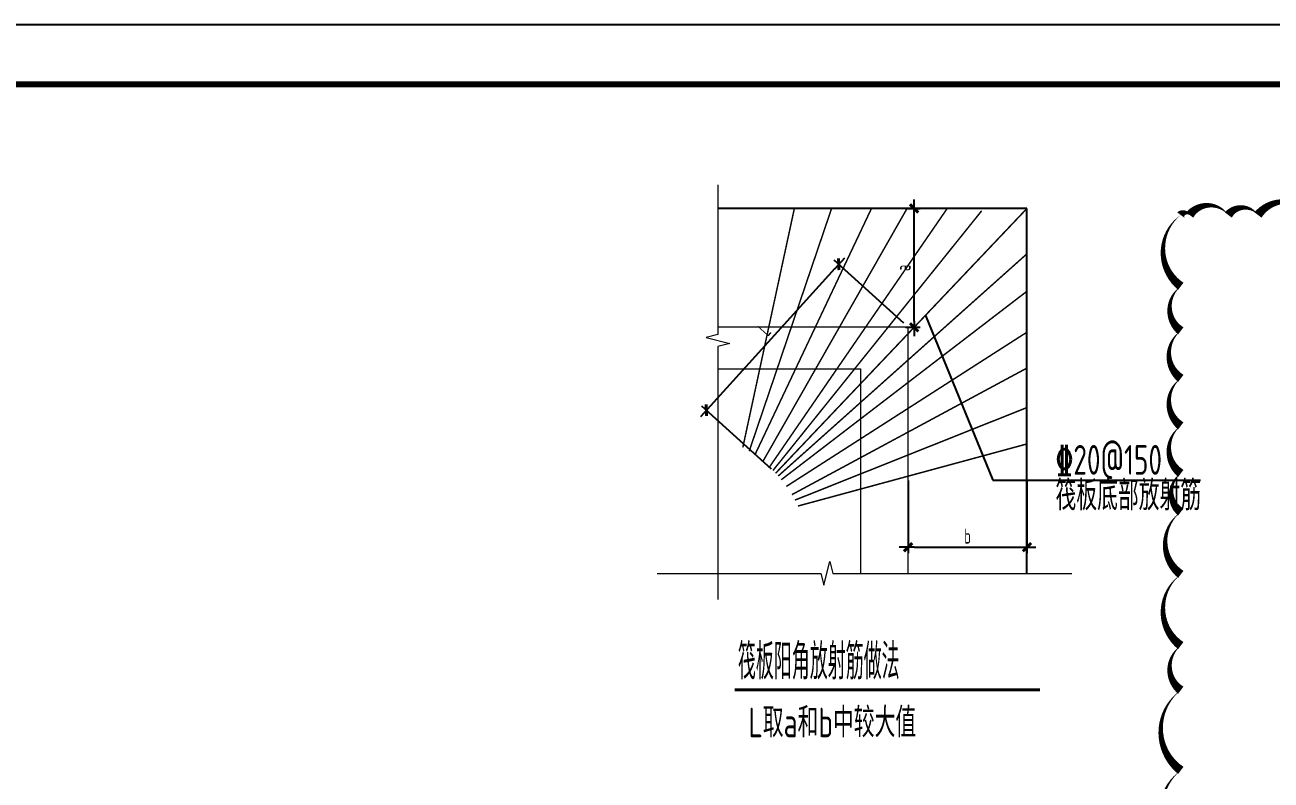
# Model space of a CAD drawing. Extents: x 5874492 to 7194610, y -939842 to -279257.
# Drawn here: x 6106442 to 6127412, y -548021 to -535309 of the extents above; entities that cross this region are included whole.
import ezdxf
from ezdxf.enums import TextEntityAlignment as Align

# ---------------------------------------------------------------- set-up
doc = ezdxf.new("R2010")
doc.units = 0
doc.header["$LTSCALE"] = 1000
doc.layers.add('$AUDIT_BAD_LAYER4', color=7, linetype='Continuous')
doc.layers.add('Y-云图图框', color=7, linetype='Continuous')
for name, color, linetype, lineweight in [('S-墙柱-WALL', 6, 'Continuous', 20), ('S-墙柱-大样细线', 7, 'Continuous', 20), ('S-墙柱-文字', 7, 'Continuous', 20), ('S-大样-DIM', 3, 'Continuous', 20), ('S-板-楼板正筋', 107, 'Continuous', 20), ('S-通用-TEXT', 7, 'Continuous', 20)]:
    doc.layers.add(name, color=color, linetype=linetype, lineweight=lineweight)
doc.layers.add('S-活动层-非打印1', color=170, linetype='Continuous', plot=False)
doc.styles.add('_YT_Name', font='', dxfattribs={"width": 0.8})
doc.styles.add('_YT_Sign_Text', font='ros.shx', dxfattribs={"width": 0.8, "bigfont": 'hztxt.shx'})
doc.styles.add('GBHZFS', font='gbxwxt.shx', dxfattribs={"width": 0.7, "bigfont": 'gbhzfs.shx'})
doc.styles.get("Standard").update_dxf_attribs({"font": 'gbenor.shx', "bigfont": 'gbcbig.shx'})
doc.styles.add('TSSD_Rein', font='tssdeng.shx', dxfattribs={"width": 0.7, "bigfont": 'hztxt.shx'})
doc.styles.add('样式 1', font='tssdeng.shx', dxfattribs={"width": 0.7, "bigfont": 'tssdchn.shx'})
doc.styles.get('_YT_Name').set_extended_font_data('SimHei')
doc.dimstyles.new('盈建科结构', dxfattribs={"dimscale": 100, "dimtxt": 2.5, "dimasz": 1, "dimexe": 1.5, "dimexo": 0.625, "dimgap": 0.6, "dimtad": 1, "dimdec": 0, "dimrnd": 1, "dimzin": 0, "dimdsep": 46, "dimtxsty": '样式 1', "dimblk": '_yjkbk', "dimblk1": 'ARCHTICK', "dimblk2": 'ARCHTICK', "dimcen": 0.09, "dimadec": 0, "dimazin": 0, "dimtfac": 1, "dimtdec": 4, "dimtix": 1, "dimtmove": 2, "dimatfit": 3, "dimldrblk": '_yjkbk', "dimfxl": 0, "dimtolj": 1, "dimtzin": 0, "dimarcsym": 0})

# ---------------------------------------------------------------- blocks, each defined once
blk = doc.blocks.new('ECMCTK_A1+0.25_横_单行图名--0')
at = {"color": 4}
blk.add_lwpolyline([(0, 0), (1051, 0), (1051, 594), (0, 594)], close=True, dxfattribs=at)
at = {"const_width": 1}
blk.add_lwpolyline([(25, 10), (1041, 10), (1041, 584), (25, 584)], close=True, dxfattribs=at)
at = {"color": 80, "flags": 3}
for tag, height, p in [('YTHQINS', 3, (34.31, 585.5)), ('ECMCKEY', 3, (292.07, 288.23)), ('YTTQINS', 5.62, (1058.03, 12.81)), ('YTBARCODE_T1', 3, (883.66, 5.7)), ('YTFRAME', 3, (804.81, 4.27))]:
    blk.add_attdef(tag, text='', height=height, dxfattribs=at).set_placement(p, align=Align.MIDDLE_CENTER)
for tag, height, style, width, p in [('证书编号', 4, '_YT_Sign_Text', 0.8, (918.87, 43.81)), ('审查批准号', 4, '_YT_Sign_Text', 0.8, (971.06, 43.81)), ('工程号', 4, '_YT_Sign_Text', 0.5, (1014.08, 44.12)), ('设计单位', 6, '_YT_Name', 0.8, (833.75, 38.6)), ('建设单位', 4, '_YT_Sign_Text', 0.8, (944.96, 36.11)), ('阶段', 4, '_YT_Sign_Text', 0.8, (1014.08, 35.81)), ('项目号', 4, '_YT_Sign_Text', 0.5, (1032.08, 33.72)), ('项目名称', 4, '_YT_Sign_Text', 0.8, (944.96, 28.11)), ('专业', 4, '_YT_Sign_Text', 0.8, (1014.08, 27.31)), ('图纸编号', 4, '_YT_Sign_Text', 0.5, (1013.93, 19.36)), ('图纸名称', 4.5, '_YT_Name', 0.8, (945.39, 15.06)), ('版本号', 4, '_YT_Sign_Text', 0.8, (1032.08, 13)), ('出图比例', 4.2, '_YT_Sign_Text', 0.8, (891.82, 11.78)), ('日期', 4, '_YT_Sign_Text', 0.5, (1013.88, 12.13))]:
    blk.add_attdef(tag, text='', height=height, dxfattribs=dict(style=style, width=width)).set_placement(p, align=Align.CENTER)
at = {"style": '_YT_Sign_Text', "width": 0.8, "flags": 3}
for tag, p, height in [('[审定人]', (800.95, 27.81), 4.1), ('{审定人}', (815.87, 26.45), 6.24), ('[校对人]', (852.23, 27.82), 4.1), ('{校对人}', (868.35, 26.53), 6.24), ('{审核人}', (816.98, 18.44), 6.24), ('{设计人}', (868.48, 18.54), 6.24), ('[审核人]', (801.01, 19.76), 4.1), ('[设计人]', (852.47, 20.21), 4.1), ('{项目负责人}', (818.28, 10.72), 6.24), ('{专业负责人}', (868.58, 10.36), 6.24), ('[项目负责人]', (800.78, 12.01), 4.1), ('[专业负责人]', (852.74, 11.77), 4.1)]:
    blk.add_attdef(tag, p, '', height=height, dxfattribs=at)
at = {"color": 80, "flags": 3}
for tag, p in [('YTQRCODE', (761.04, 11.91)), ('YTBZSIT', (25, 10)), ('EXT_TK_LEFT', (25, 10))]:
    blk.add_attdef(tag, p, '', height=3, dxfattribs=at)
blk = doc.blocks.new('_yjkbk')
blk.add_line((-1, 0), (1.5, 0))
at = {"const_width": 0.5}
blk.add_lwpolyline([(-0.7, -0.7), (0.7, 0.7)], dxfattribs=at)
blk = doc.blocks.new('*D863')
at = {"layer": '$AUDIT_BAD_LAYER4', "color": 0, "lineweight": -2, "transparency": 16777216}
for p, q in [((-578809, 48441), (-579978, 49501)), ((-579971, 49360), (-582063, 47053)), ((-581036, 45986), (-582204, 47046))]:
    blk.add_line(p, q, dxfattribs=at)
at = {"layer": 'Defpoints', "color": 0, "transparency": 16777216}
for p in [(-578735, 48374), (-582130, 46979), (-580962, 45919)]:
    blk.add_point(p, dxfattribs=at)
at = {"layer": '$AUDIT_BAD_LAYER4', "color": 0, "lineweight": -2, "transparency": 16777216, "xscale": 100, "yscale": 100, "zscale": 100}
for p, rotation in [((-579903, 49434), 47.78667503123789), ((-582130, 46979), 227.7866750312378)]:
    blk.add_blockref('_yjkbk', p, dxfattribs=dict(at, rotation=rotation))
at = {"layer": '$AUDIT_BAD_LAYER4', "color": 0, "transparency": 16777216, "insert": (-581154, 48331), "char_height": 250, "attachment_point": 5, "rotation": 47.7867, "style": 'GBHZFS'}
blk.add_mtext('\\A1;L', dxfattribs=at)
blk = doc.blocks.new('*D864')
at = {"layer": '$AUDIT_BAD_LAYER4', "color": 0, "lineweight": -2, "transparency": 16777216}
for p, q in [((-578782, 50374), (-578534, 50374)), ((-578634, 48474), (-578634, 50274)), ((-578782, 48374), (-578534, 48374))]:
    blk.add_line(p, q, dxfattribs=at)
at = {"layer": 'Defpoints', "color": 0, "transparency": 16777216}
for p in [(-578882, 50374), (-578634, 50374), (-578882, 48374)]:
    blk.add_point(p, dxfattribs=at)
at = {"layer": '$AUDIT_BAD_LAYER4', "color": 0, "lineweight": -2, "transparency": 16777216, "xscale": 100, "yscale": 100, "zscale": 100}
for p, rotation in [((-578634, 50374), 90), ((-578634, 48374), 270)]:
    blk.add_blockref('_yjkbk', p, dxfattribs=dict(at, rotation=rotation))
at = {"layer": '$AUDIT_BAD_LAYER4', "color": 0, "transparency": 16777216, "insert": (-578819, 49374), "char_height": 250, "attachment_point": 5, "rotation": 90, "style": 'GBHZFS'}
blk.add_mtext('\\A1;a', dxfattribs=at)
blk = doc.blocks.new('*D865')
at = {"layer": '$AUDIT_BAD_LAYER4', "color": 0, "lineweight": -2, "transparency": 16777216}
for p, q in [((-578735, 45794), (-578735, 44572)), ((-576735, 45794), (-576735, 44572)), ((-578635, 44672), (-576835, 44672))]:
    blk.add_line(p, q, dxfattribs=at)
at = {"layer": 'Defpoints', "color": 0, "transparency": 16777216}
for p in [(-578735, 45894), (-576735, 45894), (-576735, 44672)]:
    blk.add_point(p, dxfattribs=at)
at = {"layer": '$AUDIT_BAD_LAYER4', "color": 0, "lineweight": -2, "transparency": 16777216, "xscale": 100, "yscale": 100, "zscale": 100, "rotation": 180}
blk.add_blockref('_yjkbk', (-578735, 44672), dxfattribs=at)
at = {"layer": '$AUDIT_BAD_LAYER4', "color": 0, "lineweight": -2, "transparency": 16777216, "xscale": 100, "yscale": 100, "zscale": 100}
blk.add_blockref('_yjkbk', (-576735, 44672), dxfattribs=at)
at = {"layer": '$AUDIT_BAD_LAYER4', "color": 0, "transparency": 16777216, "insert": (-577735, 44857), "char_height": 250, "attachment_point": 5, "style": 'GBHZFS'}
blk.add_mtext('\\A1;b', dxfattribs=at)
blk = doc.blocks.new('20190409170523')
for p, q in [((1862.3, 8403.5), (-3337.7, 8403.5)), ((1862.3, 2259.7), (1862.3, 8403.5)), ((153.8, 6602.9), (1289.1, 3829.2)), ((1289.1, 3829.2), (4780.8, 3829.2))]:
    blk.add_line(p, q)
at = {"layer": 'S-墙柱-WALL'}
for p, q in [((-137.7, 6403.5), (-3337.7, 6403.5)), ((-137.7, 2259.7), (-137.7, 6403.5)), ((-3337.7, 5703.5), (-937.7, 5703.5)), ((-937.7, 5703.5), (-937.7, 2259.7))]:
    blk.add_line(p, q, dxfattribs=at)
at = {"layer": 'S-墙柱-大样细线'}
for points in [[(-3337.7, 8798), (-3337.7, 6280.3), (-3537.7, 6230.3), (-3137.7, 6130.3), (-3337.7, 6080.3), (-3337.7, 1818.5)], [(-4360.3, 2259.7), (-1606.3, 2259.7), (-1556.3, 2059.7), (-1456.3, 2459.7), (-1406.3, 2259.7), (2619.1, 2259.7)]]:
    blk.add_lwpolyline(points, dxfattribs=at)
at = {"layer": 'S-大样-DIM', "const_width": 50}
blk.add_lwpolyline([(-3059.4, 297.6), (2081.6, 297.6)], dxfattribs=at)
at = {"layer": 'S-板-楼板正筋', "color": 1, "const_width": 25}
for points in [[(-2919.6, 4380.3), (-2052.1, 8403.5)], [(-2812.6, 4316.3), (-1425.3, 8403.5)], [(-2717.4, 4252.3), (-754.3, 8403.5)], [(-2580.2, 4146.7), (-155.4, 8403.5)], [(-2471.4, 4050), (520.4, 8403.5)], [(-2367.9, 3945.3), (1862.3, 8403.5)], [(-2412.3, 3991.9), (1099.9, 8363.5)], [(-2325.1, 3897.8), (1862.3, 7640)], [(-2272.9, 3835.9), (1862.3, 7009.5)], [(-2187.3, 3723.5), (1862.3, 6320.7)], [(-2095.3, 3584.1), (1862.3, 5716.6)], [(-2042.9, 3493.1), (1862.3, 5051.6)], [(-1991.7, 3393.5), (1862.3, 4438.8)]]:
    blk.add_lwpolyline(points, dxfattribs=at)
at = {"layer": 'S-墙柱-文字', "color": 7, "style": 'GBHZFS', "width": 0.7}
blk.add_text('筏板阳角放射筋做法', height=600, dxfattribs=at).set_placement((-3002.5, 474.5))
at = {"layer": 'S-通用-TEXT', "style": 'TSSD_Rein', "width": 0.7}
for s, p in [('\x8420@150', (2342.6, 3921.1)), ('筏板底部放射筋', (2342.6, 3321.1)), ('L取a和b中较大值', (-2823.8, -500))]:
    blk.add_text(s, height=500, dxfattribs=at).set_placement(p)
at = {"layer": 'S-大样-DIM'}
dim = blk.add_linear_dim(base=(-36.8, 8403.5), p1=(-284.9, 6403.5), p2=(-284.9, 8403.5), angle=90, text='a', dimstyle='盈建科结构', override={"dimexe": 1, "dimexo": 1, "dimlfac": 0.3, "dimrnd": 5, "dimtxsty": 'GBHZFS', "dimblk1": '_YJKBK', "dimblk2": '_YJKBK', "dimsah": 1}, dxfattribs=at)
dim.commit()
dim.dimension.update_dxf_attribs({"geometry": '*D864', "text_midpoint": (-221.8, 7403.5), "insert": (578597.4, -41970.6)})
dim = blk.add_aligned_dim(p1=(-137.7, 6403.5), p2=(-2364.6, 3948.7), distance=-1577.5, text='L', dimstyle='盈建科结构', override={"dimexe": 1, "dimexo": 1, "dimlfac": 0.3, "dimrnd": 5, "dimtxsty": 'GBHZFS', "dimblk1": '_YJKBK', "dimblk2": '_YJKBK', "dimsah": 1}, dxfattribs=at)
dim.commit()
dim.dimension.update_dxf_attribs({"geometry": '*D863', "text_midpoint": (-2556.6, 6360.3), "insert": (578597.4, -41970.6)})
dim = blk.add_linear_dim(base=(1862.3, 2701.2), p1=(-137.7, 3923.2), p2=(1862.3, 3923.2), text='b', dimstyle='盈建科结构', override={"dimexe": 1, "dimexo": 1, "dimlfac": 0.3, "dimrnd": 5, "dimtxsty": 'GBHZFS', "dimblk1": '_YJKBK', "dimblk2": '_YJKBK', "dimsah": 1}, dxfattribs=at)
dim.commit()
dim.dimension.update_dxf_attribs({"geometry": '*D865', "text_midpoint": (862.3, 2886.2), "insert": (578597.4, -41970.6)})

msp = doc.modelspace()

# ---------------------------------------------------------------- linework, layer by layer
at = {"layer": 'S-活动层-非打印1'}
msp.add_lwpolyline([(6128091.4, -538508.5, 0, 150, 0.5), (6127191.4, -538508.5, 0, 150, 0.5), (6126691.4, -538508.5, 0, 150, 0.5), (6126041.4, -538508.5, 0, 150, 0.5), (6125892.3, -538508.5, 0, 150, 0.5), (6125892.3, -539708.5, 0, 150, 0.5), (6125892.3, -540458.5, 0, 150, 0.5), (6125892.3, -541258.5, 0, 150, 0.5), (6125892.3, -542058.5, 0, 150, 0.5), (6125892.3, -542858.5, 0, 150, 0.5), (6125892.3, -543508.5, 0, 150, 0.5), (6125892.3, -544558.5, 0, 150, 0.5), (6125892.3, -545758.5, 0, 150, 0.5), (6125892.3, -546508.5, 0, 150, 0.5), (6125892.3, -547858.5, 0, 150, 0.5), (6125892.3, -549175.1, 0, 150, 0.5), (6126692.3, -549175.1, 0, 150, 0.5), (6128042.3, -549175.1, 0, 150, 0.5)], format="xyseb", dxfattribs=at)

# ---------------------------------------------------------------- block references
msp.add_blockref('20190409170523', (6121441.8, -546801.6))
at = {"layer": 'Y-云图图框', "xscale": 100, "yscale": 100, "zscale": 100}
msp.add_blockref('ECMCTK_A1+0.25_横_单行图名--0', (6080419, -594708.9), dxfattribs=at)

doc.saveas('drawing.dxf')
